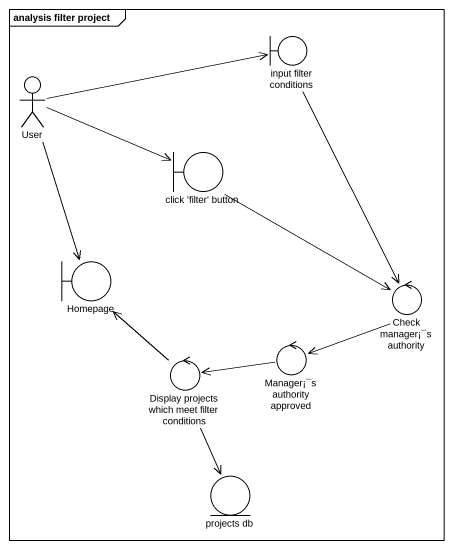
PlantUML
@startuml
mainframe analysis filter project
boundary "input filter conditions" as input_filter_conditions
actor User
boundary "click 'filter' button" as click_filter_button
boundary Homepage
control "Check manager¡¯s authority" as Check_manager_s_authority
control "Manager¡¯s authority approved" as Manager_s_authority_approved
control "Display projects which meet filter conditions" as Display_projects_which_meet
entity "projects db" as projects_db
input_filter_conditions --> Check_manager_s_authority
User -right-> input_filter_conditions
User -right-> click_filter_button
User --> Homepage
click_filter_button --> Check_manager_s_authority
Check_manager_s_authority -left-> Manager_s_authority_approved
Manager_s_authority_approved -left-> Display_projects_which_meet
Display_projects_which_meet -up-> Homepage
Display_projects_which_meet --> projects_db
@enduml
